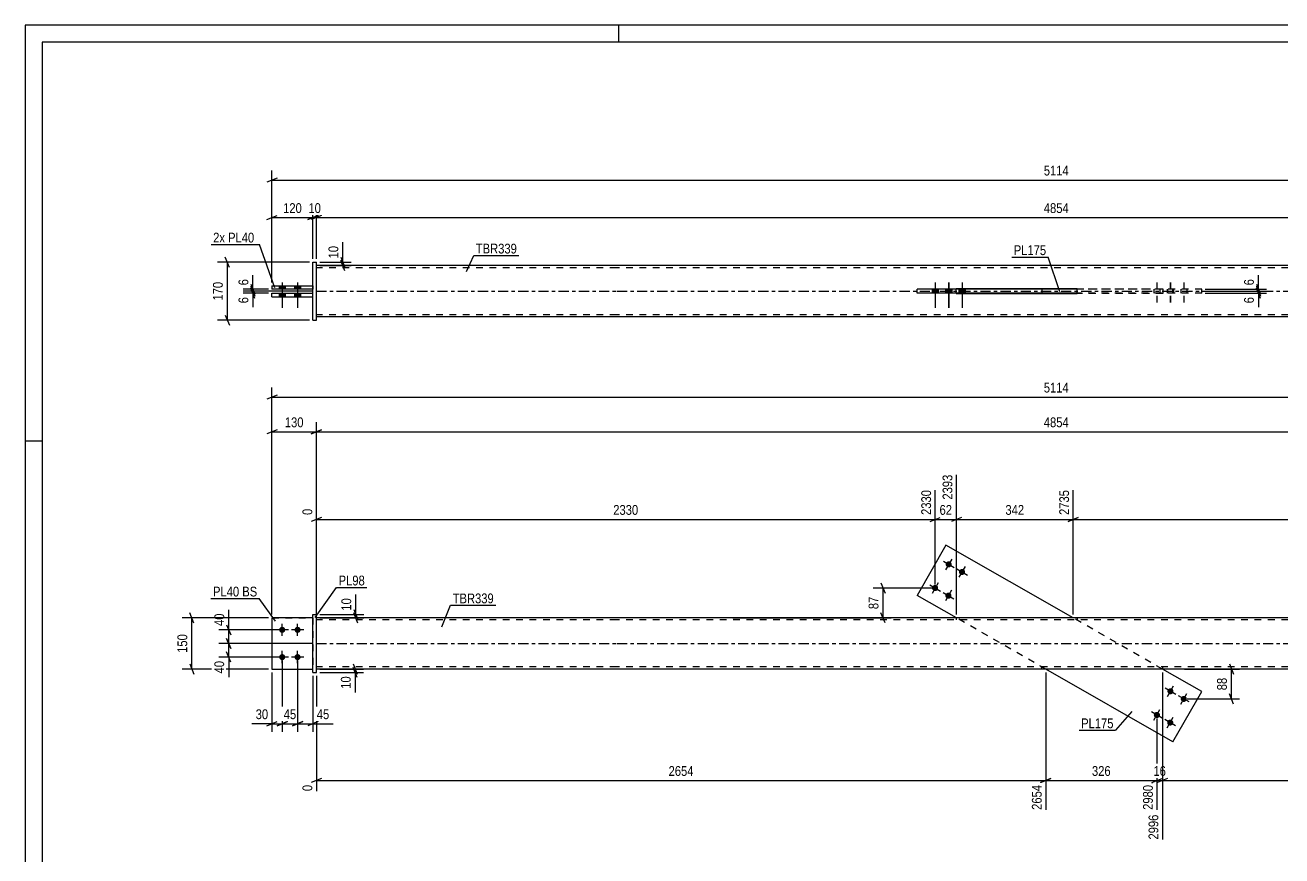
# Model space of a CAD drawing. Header units: millimetres. Extents: x 0 to 594, y 0 to 420.
# Drawn here: x 0 to 368.4, y 176.4 to 420 of the extents above; entities that cross this region are included whole.
import ezdxf

# ---------------------------------------------------------------- set-up
doc = ezdxf.new("R2010")
doc.units = ezdxf.units.MM
doc.linetypes.add('DXK_LINE_DOT2', pattern=[3.9198, 1.9599, -1.9599])
doc.linetypes.add('DXK_LINE_DOT3', pattern=[5.9187, 2.979, -0.9799, 0.9799, -0.9799])
doc.styles.add('Arial Narrow', font='ARIALN.TTF', dxfattribs={"height": 0.2})

# ---------------------------------------------------------------- blocks, each defined once
blk = doc.blocks.new('Unknown-580874158-1129')
at = {"color": 5, "linetype": 'Continuous'}
for p, q in [((594, 420), (0, 420)), ((0, 420), (0, 0)), ((174, 415), (174, 420)), ((589, 415), (5, 415)), ((5, 415), (5, 5)), ((5, 298), (0, 298))]:
    blk.add_line(p, q, dxfattribs=at)
blk = doc.blocks.new('Part-580874158-1928 - 1901')
at = {"color": 2, "linetype": 'Continuous'}
for p, q in [((72.36, 246.15), (72.36, 231.15)), ((84.36, 246.15), (72.36, 246.15)), ((72.36, 231.15), (84.36, 231.15))]:
    blk.add_line(p, q, dxfattribs=at)
at = {"color": 7, "linetype": 'DXK_LINE_DOT2'}
blk.add_line((84.36, 231.15), (84.36, 246.15), dxfattribs=at)
blk = doc.blocks.new('Part-580874158-1912 - 1901')
at = {"color": 2, "linetype": 'Continuous'}
for p, q in [((173.36, 246.15), (85.36, 246.15)), ((519.14, 246.15), (173.46, 246.15)), ((173.36, 231.15), (85.36, 231.15)), ((519.14, 231.15), (173.46, 231.15))]:
    blk.add_line(p, q, dxfattribs=at)
at = {"color": 7, "linetype": 'DXK_LINE_DOT2'}
for p, q in [((85.36, 231.15), (85.36, 246.15)), ((173.36, 245.55), (85.36, 245.55)), ((519.14, 245.55), (173.46, 245.55)), ((272.89, 246.15), (272.89, 245.55)), ((308.33, 246.15), (308.33, 245.55)), ((173.36, 231.75), (85.36, 231.75)), ((519.14, 231.75), (173.46, 231.75)), ((298.02, 231.15), (298.02, 231.75)), ((333.47, 231.15), (333.47, 231.75))]:
    blk.add_line(p, q, dxfattribs=at)
at = {"color": 7, "linetype": 'DXK_LINE_DOT3'}
for p, q in [((85.36, 238.65), (173.36, 238.65)), ((173.46, 238.65), (519.14, 238.65))]:
    blk.add_line(p, q, dxfattribs=at)
blk = doc.blocks.new('Part-580874158-1933 - 1901')
at = {"color": 7, "linetype": 'DXK_LINE_DOT2'}
for p, q in [((72.36, 246.15), (72.36, 231.15)), ((72.36, 246.15), (84.36, 246.15)), ((84.36, 246.15), (84.36, 231.15)), ((72.36, 231.15), (84.36, 231.15))]:
    blk.add_line(p, q, dxfattribs=at)
blk = doc.blocks.new('Part-580874158-1938 - 1901')
at = {"color": 2, "linetype": 'Continuous'}
for p, q in [((84.36, 230.15), (84.36, 247.15)), ((84.36, 247.15), (85.36, 247.15)), ((85.36, 230.15), (85.36, 247.15)), ((84.36, 230.15), (85.36, 230.15))]:
    blk.add_line(p, q, dxfattribs=at)
blk = doc.blocks.new('Part-580874158-1943 - 1901')
at = {"color": 2, "linetype": 'Continuous'}
for p, q in [((269.91, 267.5), (261.46, 252.75)), ((307.19, 246.15), (269.91, 267.5)), ((272.99, 246.15), (261.46, 252.75)), ((336.44, 209.79), (299.17, 231.15)), ((344.89, 224.55), (333.37, 231.15)), ((336.44, 209.79), (344.89, 224.55))]:
    blk.add_line(p, q, dxfattribs=at)
at = {"color": 7, "linetype": 'DXK_LINE_DOT2'}
for p, q in [((299.17, 231.15), (272.99, 246.15)), ((333.37, 231.15), (307.19, 246.15))]:
    blk.add_line(p, q, dxfattribs=at)
blk = doc.blocks.new('Bolt-580874158-1945 - 1901')
at = {"linetype": 'Continuous'}
for points in [[(75.36, 241.75, -1), (75.36, 243.55, -1)], [(79.86, 241.75, -1), (79.86, 243.55, -1)], [(75.36, 233.75, -1), (75.36, 235.55, -1)], [(79.86, 233.75, -1), (79.86, 235.55, -1)]]:
    blk.add_hatch(color=1, dxfattribs=at).paths.add_polyline_path(points)
at = {"color": 1, "linetype": 'Continuous'}
for p, q in [((75.36, 240.85), (75.36, 244.45)), ((79.86, 240.85), (79.86, 244.45)), ((77.16, 242.65), (73.56, 242.65)), ((81.66, 242.65), (78.06, 242.65)), ((75.36, 232.85), (75.36, 236.45)), ((79.86, 232.85), (79.86, 236.45)), ((77.16, 234.65), (73.56, 234.65)), ((81.66, 234.65), (78.06, 234.65))]:
    blk.add_line(p, q, dxfattribs=at)
blk = doc.blocks.new('Bolt-580874158-1946 - 1901')
at = {"linetype": 'Continuous'}
for points in [[(271.16, 262.63, -1), (270.27, 261.07, -1)], [(275.07, 260.4, -1), (274.17, 258.83, -1)], [(267.18, 255.69, -1), (266.29, 254.13, -1)], [(271.09, 253.45, -1), (270.19, 251.89, -1)]]:
    blk.add_hatch(color=1, dxfattribs=at).paths.add_polyline_path(points)
at = {"color": 1, "linetype": 'Continuous'}
for p, q in [((269.15, 262.75), (272.28, 260.96)), ((271.61, 263.41), (269.82, 260.29)), ((273.06, 260.51), (276.18, 258.72)), ((275.51, 261.18), (273.72, 258.05)), ((265.18, 255.8), (268.3, 254.02)), ((267.63, 256.47), (265.84, 253.35)), ((271.54, 254.24), (269.75, 251.11)), ((269.08, 253.57), (272.2, 251.78))]:
    blk.add_line(p, q, dxfattribs=at)
blk = doc.blocks.new('Bolt-580874158-1947 - 1901')
at = {"linetype": 'Continuous'}
for points in [[(335.27, 223.84, -1), (336.16, 225.4, -1)], [(339.17, 221.6, -1), (340.07, 223.16, -1)], [(331.29, 216.89, -1), (332.19, 218.46, -1)], [(335.2, 214.66, -1), (336.09, 216.22, -1)]]:
    blk.add_hatch(color=1, dxfattribs=at).paths.add_polyline_path(points)
at = {"color": 1, "linetype": 'Continuous'}
for p, q in [((337.28, 223.72), (334.15, 225.51)), ((334.82, 223.06), (336.61, 226.18)), ((341.18, 221.49), (338.06, 223.27)), ((338.73, 220.82), (340.52, 223.94)), ((333.3, 216.78), (330.18, 218.57)), ((330.84, 216.11), (332.63, 219.24)), ((337.21, 214.54), (334.08, 216.33)), ((334.75, 213.88), (336.54, 217))]:
    blk.add_line(p, q, dxfattribs=at)
blk = doc.blocks.new('Part-580874158-2347 - 2328')
at = {"color": 2, "linetype": 'Continuous'}
for p, q in [((72.36, 340.36), (72.36, 341.36)), ((72.36, 341.36), (84.36, 341.36)), ((72.36, 340.36), (84.36, 340.36))]:
    blk.add_line(p, q, dxfattribs=at)
at = {"color": 7, "linetype": 'DXK_LINE_DOT2'}
blk.add_line((84.36, 340.36), (84.36, 341.36), dxfattribs=at)
blk = doc.blocks.new('Bolt-580874158-2331 - 2328')
at = {"linetype": 'Continuous'}
for points in [[(74.46, 342.56), (76.26, 342.56), (76.26, 343.56), (74.46, 343.56)], [(74.46, 342.56), (76.26, 342.56), (76.26, 343.56), (74.46, 343.56)], [(78.96, 342.56), (80.76, 342.56), (80.76, 343.56), (78.96, 343.56)], [(78.96, 342.56), (80.76, 342.56), (80.76, 343.56), (78.96, 343.56)], [(74.46, 340.36), (76.26, 340.36), (76.26, 341.36), (74.46, 341.36)], [(74.46, 340.36), (76.26, 340.36), (76.26, 341.36), (74.46, 341.36)], [(78.96, 340.36), (80.76, 340.36), (80.76, 341.36), (78.96, 341.36)], [(78.96, 340.36), (80.76, 340.36), (80.76, 341.36), (78.96, 341.36)]]:
    blk.add_hatch(color=1, dxfattribs=at).paths.add_polyline_path(points)
at = {"color": 1, "linetype": 'Continuous'}
for p, q in [((74.46, 343.56), (74.46, 342.56)), ((74.46, 343.56), (74.46, 342.56)), ((75.36, 344.56), (75.36, 337.06)), ((75.36, 344.56), (75.36, 337.06)), ((76.26, 343.56), (76.26, 342.56)), ((76.26, 343.56), (76.26, 342.56)), ((78.96, 343.56), (78.96, 342.56)), ((78.96, 343.56), (78.96, 342.56)), ((79.86, 344.56), (79.86, 337.06)), ((79.86, 344.56), (79.86, 337.06)), ((80.76, 343.56), (80.76, 342.56)), ((80.76, 343.56), (80.76, 342.56)), ((74.46, 341.36), (74.46, 340.36)), ((74.46, 341.36), (74.46, 340.36)), ((76.26, 341.36), (76.26, 340.36)), ((76.26, 341.36), (76.26, 340.36)), ((78.96, 341.36), (78.96, 340.36)), ((78.96, 341.36), (78.96, 340.36)), ((80.76, 341.36), (80.76, 340.36)), ((80.76, 341.36), (80.76, 340.36))]:
    blk.add_line(p, q, dxfattribs=at)
blk = doc.blocks.new('Part-580874158-2336 - 2328')
at = {"color": 2, "linetype": 'Continuous'}
for p, q in [((261.46, 341.36), (261.46, 342.56)), ((308.33, 342.56), (261.46, 342.56)), ((308.33, 341.36), (261.46, 341.36)), ((269.91, 341.36), (269.91, 342.56))]:
    blk.add_line(p, q, dxfattribs=at)
at = {"color": 7, "linetype": 'DXK_LINE_DOT2'}
for p, q in [((344.89, 342.56), (308.33, 342.56)), ((344.89, 341.36), (308.33, 341.36)), ((336.44, 341.36), (336.44, 342.56)), ((344.89, 341.36), (344.89, 342.56))]:
    blk.add_line(p, q, dxfattribs=at)
blk = doc.blocks.new('Part-580874158-2337 - 2328')
at = {"color": 2, "linetype": 'Continuous'}
for p, q in [((84.36, 333.46), (84.36, 350.46)), ((84.36, 350.46), (85.36, 350.46)), ((85.36, 333.46), (85.36, 350.46)), ((84.36, 333.46), (85.36, 333.46))]:
    blk.add_line(p, q, dxfattribs=at)
blk = doc.blocks.new('Part-580874158-2342 - 2328')
at = {"color": 2, "linetype": 'Continuous'}
for p, q in [((72.36, 343.56), (72.36, 342.56)), ((72.36, 343.56), (84.36, 343.56)), ((84.36, 342.56), (72.36, 342.56))]:
    blk.add_line(p, q, dxfattribs=at)
at = {"color": 7, "linetype": 'DXK_LINE_DOT2'}
blk.add_line((84.36, 343.56), (84.36, 342.56), dxfattribs=at)
blk = doc.blocks.new('Part-580874158-2367 - 2328')
at = {"color": 2, "linetype": 'Continuous'}
for p, q in [((173.36, 349.46), (85.36, 349.46)), ((519.14, 349.46), (173.46, 349.46)), ((272.89, 342.66), (272.89, 342.56)), ((308.33, 342.66), (272.89, 342.66)), ((298.02, 342.56), (298.02, 342.66)), ((308.33, 341.26), (308.33, 342.66)), ((272.89, 341.26), (272.89, 341.36)), ((272.89, 341.26), (308.33, 341.26)), ((298.02, 341.26), (298.02, 341.36)), ((173.36, 334.46), (85.36, 334.46)), ((519.14, 334.46), (173.46, 334.46))]:
    blk.add_line(p, q, dxfattribs=at)
at = {"color": 7, "linetype": 'DXK_LINE_DOT2'}
for p, q in [((85.36, 334.46), (85.36, 349.46)), ((173.36, 348.86), (85.36, 348.86)), ((519.14, 348.86), (173.46, 348.86)), ((272.89, 341.36), (272.89, 342.66)), ((298.02, 342.66), (298.02, 341.36)), ((308.33, 342.66), (333.47, 342.66)), ((333.47, 342.66), (333.47, 341.26)), ((333.47, 341.26), (308.33, 341.26)), ((173.36, 335.06), (85.36, 335.06)), ((519.14, 335.06), (173.46, 335.06))]:
    blk.add_line(p, q, dxfattribs=at)
at = {"color": 7, "linetype": 'DXK_LINE_DOT3'}
for p, q in [((85.36, 341.96), (173.36, 341.96)), ((173.46, 341.96), (519.14, 341.96))]:
    blk.add_line(p, q, dxfattribs=at)
blk = doc.blocks.new('Bolt-580874158-2373 - 2328')
at = {"linetype": 'Continuous'}
for points in [[(267.64, 342.56), (265.84, 342.56), (265.84, 341.36), (267.64, 341.36)], [(271.54, 342.56), (269.74, 342.56), (269.74, 341.36), (271.54, 341.36)], [(271.61, 342.56), (269.81, 342.56), (269.81, 341.36), (271.61, 341.36)], [(275.52, 342.56), (273.72, 342.56), (273.72, 341.36), (275.52, 341.36)]]:
    blk.add_hatch(color=1, dxfattribs=at).paths.add_polyline_path(points)
at = {"color": 1, "linetype": 'Continuous'}
for p, q in [((266.74, 344.56), (266.74, 337.06)), ((270.64, 344.56), (270.64, 337.06)), ((270.71, 344.56), (270.71, 337.06)), ((274.62, 344.56), (274.62, 337.06)), ((265.84, 342.56), (265.84, 341.36)), ((267.64, 342.56), (267.64, 341.36)), ((269.74, 342.56), (269.74, 341.36)), ((269.81, 342.56), (269.81, 341.36)), ((271.54, 342.56), (271.54, 341.36)), ((271.61, 342.56), (271.61, 341.36)), ((273.72, 342.56), (273.72, 341.36)), ((275.52, 342.56), (275.52, 341.36))]:
    blk.add_line(p, q, dxfattribs=at)
blk = doc.blocks.new('Bolt-580874158-2374 - 2328')
at = {"color": 1, "linetype": 'DXK_LINE_DOT2'}
for p, q in [((331.74, 344.56), (331.74, 337.06)), ((335.64, 344.56), (335.64, 337.06)), ((335.72, 344.56), (335.72, 337.06)), ((339.62, 344.56), (339.62, 337.06)), ((330.84, 342.56), (330.84, 341.36)), ((332.64, 342.56), (332.64, 341.36)), ((334.74, 342.56), (334.74, 341.36)), ((334.82, 342.56), (334.82, 341.36)), ((336.54, 342.56), (336.54, 341.36)), ((336.62, 342.56), (336.62, 341.36)), ((338.72, 342.56), (338.72, 341.36)), ((340.52, 342.56), (340.52, 341.36))]:
    blk.add_line(p, q, dxfattribs=at)
blk = doc.blocks.new('StraightDimension-580874158-2155 - 1901')
at = {"color": 7, "linetype": 'Continuous'}
for p, q in [((299.17, 230.15), (299.17, 189.85)), ((331.74, 216.68), (331.74, 189.85)), ((300.67, 199.07), (297.67, 197.87)), ((330.24, 197.87), (333.24, 199.07)), ((299.17, 198.47), (331.74, 198.47))]:
    blk.add_line(p, q, dxfattribs=at)
at = {"color": 0}
blk.add_wipeout([(318.8, 199.22), (318.8, 203.42), (312.11, 203.42), (312.11, 199.22)], dxfattribs=at)
at = {"color": 0, "linetype": 'Continuous'}
blk.add_wipeout([(331.14, 197.77), (326.94, 197.77), (326.94, 189.25), (331.14, 189.25)], dxfattribs=at)
at = {"color": 3, "style": 'Arial Narrow'}
blk.add_text('326', height=2.863, dxfattribs=at).set_placement((312.71, 199.82))
at = {"color": 3, "linetype": 'Continuous', "style": 'Arial Narrow'}
blk.add_text('2980', height=2.863, rotation=90.0002, dxfattribs=at).set_placement((330.54, 189.85))
blk = doc.blocks.new('StraightDimension-580874158-2125 - 1901')
at = {"color": 7, "linetype": 'Continuous'}
for p, q in [((86.36, 247.15), (99.32, 247.15)), ((96.32, 248.65), (97.52, 245.65)), ((97.52, 244.65), (96.32, 247.65)), ((96.92, 246.15), (96.92, 247.15)), ((86.36, 246.15), (99.32, 246.15))]:
    blk.add_line(p, q, dxfattribs=at)
at = {"color": 0}
blk.add_wipeout([(96.17, 252.53), (91.97, 252.53), (91.97, 247.67), (96.17, 247.67)], dxfattribs=at)
at = {"color": 7, "linetype": 'Continuous'}
blk.add_line((96.92, 247.15), (96.92, 253.05), dxfattribs=at)
blk.add_line((96.92, 247.15), (96.92, 253.05), dxfattribs=at)
at = {"color": 3, "style": 'Arial Narrow'}
blk.add_text('10', height=2.863, rotation=90.0002, dxfattribs=at).set_placement((95.57, 248.27))
blk = doc.blocks.new('StraightDimension-580874158-2235 - 1901')
at = {"color": 7, "linetype": 'Continuous'}
for p, q in [((272.99, 247.15), (272.99, 288.15)), ((307.19, 247.15), (307.19, 283.65)), ((274.49, 275.64), (271.49, 274.44)), ((272.99, 275.04), (307.19, 275.04)), ((305.69, 274.44), (308.69, 275.64))]:
    blk.add_line(p, q, dxfattribs=at)
at = {"color": 0, "linetype": 'Continuous'}
blk.add_wipeout([(306.59, 284.25), (302.39, 284.25), (302.39, 275.74), (306.59, 275.74)], dxfattribs=at)
at = {"color": 0}
blk.add_wipeout([(293.43, 275.79), (293.43, 279.99), (286.74, 279.99), (286.74, 275.79)], dxfattribs=at)
at = {"color": 3, "linetype": 'Continuous', "style": 'Arial Narrow'}
blk.add_text('2735', height=2.863, rotation=90.0002, dxfattribs=at).set_placement((305.99, 276.34))
at = {"color": 3, "style": 'Arial Narrow'}
blk.add_text('342', height=2.863, dxfattribs=at).set_placement((287.34, 276.39))
blk = doc.blocks.new('StraightDimension-580874158-2098 - 1901')
at = {"color": 7, "linetype": 'Continuous'}
for p, q in [((59.07, 244.15), (60.27, 241.15)), ((74.36, 242.65), (56.82, 242.65)), ((60.27, 237.15), (59.07, 240.15)), ((59.67, 238.65), (59.67, 242.65)), ((84.36, 238.65), (56.82, 238.65))]:
    blk.add_line(p, q, dxfattribs=at)
at = {"color": 0}
blk.add_wipeout([(58.92, 248.03), (54.72, 248.03), (54.72, 243.17), (58.92, 243.17)], dxfattribs=at)
at = {"color": 7, "linetype": 'Continuous'}
blk.add_line((59.67, 242.65), (59.67, 248.55), dxfattribs=at)
blk.add_line((59.67, 242.65), (59.67, 248.55), dxfattribs=at)
at = {"color": 3, "style": 'Arial Narrow'}
blk.add_text('40', height=2.863, rotation=90.0002, dxfattribs=at).set_placement((58.32, 243.77))
blk = doc.blocks.new('StraightDimension-580874158-2169 - 1901')
at = {"color": 7, "linetype": 'Continuous'}
for p, q in [((333.37, 230.15), (333.37, 181.15)), ((331.74, 216.68), (331.74, 189.85)), ((330.24, 197.87), (333.24, 199.07)), ((334.87, 199.07), (331.87, 197.87)), ((331.74, 198.47), (333.37, 198.47))]:
    blk.add_line(p, q, dxfattribs=at)
at = {"color": 0}
blk.add_wipeout([(334.98, 199.22), (334.98, 203.42), (330.13, 203.42), (330.13, 199.22)], dxfattribs=at)
at = {"color": 0, "linetype": 'Continuous'}
blk.add_wipeout([(332.77, 189.07), (328.57, 189.07), (328.57, 180.55), (332.77, 180.55)], dxfattribs=at)
at = {"color": 3, "style": 'Arial Narrow'}
blk.add_text('16', height=2.863, dxfattribs=at).set_placement((330.73, 199.82))
at = {"color": 3, "linetype": 'Continuous', "style": 'Arial Narrow'}
blk.add_text('2996', height=2.863, rotation=90.0002, dxfattribs=at).set_placement((332.17, 181.15))
blk = doc.blocks.new('StraightDimension-580874158-2257 - 1901')
at = {"color": 7, "linetype": 'Continuous'}
for p, q in [((272.99, 247.15), (272.99, 288.15)), ((266.74, 255.91), (266.74, 283.65)), ((265.24, 274.44), (268.24, 275.64)), ((266.74, 275.04), (272.99, 275.04)), ((274.49, 275.64), (271.49, 274.44))]:
    blk.add_line(p, q, dxfattribs=at)
at = {"color": 0}
blk.add_wipeout([(272.29, 275.79), (272.29, 279.99), (267.43, 279.99), (267.43, 275.79)], dxfattribs=at)
at = {"color": 0, "linetype": 'Continuous'}
blk.add_wipeout([(272.39, 288.75), (268.19, 288.75), (268.19, 280.24), (272.39, 280.24)], dxfattribs=at)
at = {"color": 3, "linetype": 'Continuous', "style": 'Arial Narrow'}
blk.add_text('2393', height=2.863, rotation=90.0002, dxfattribs=at).set_placement((271.79, 280.84))
at = {"color": 3, "style": 'Arial Narrow'}
blk.add_text('62', height=2.863, dxfattribs=at).set_placement((268.03, 276.39))
blk = doc.blocks.new('StraightDimension-580874158-2284 - 1901')
at = {"color": 7, "linetype": 'Continuous'}
for p, q in [((72.36, 247.15), (72.36, 313.75)), ((73.86, 311.5), (70.86, 310.3)), ((72.36, 310.9), (532.14, 310.9))]:
    blk.add_line(p, q, dxfattribs=at)
at = {"color": 0}
blk.add_wipeout([(306.51, 311.65), (306.51, 315.85), (297.99, 315.85), (297.99, 311.65)], dxfattribs=at)
at = {"color": 3, "style": 'Arial Narrow'}
blk.add_text('5114', height=2.863, dxfattribs=at).set_placement((298.59, 312.25))
blk = doc.blocks.new('StraightDimension-580874158-1996 - 1901')
at = {"color": 7, "linetype": 'Continuous'}
for p, q in [((265.74, 254.91), (248.61, 254.91)), ((250.86, 256.41), (252.06, 253.41)), ((251.46, 246.16), (251.46, 254.91)), ((252.06, 244.66), (250.86, 247.66)), ((207.43, 246.16), (253.86, 246.16))]:
    blk.add_line(p, q, dxfattribs=at)
at = {"color": 0}
blk.add_wipeout([(250.71, 252.97), (246.51, 252.97), (246.51, 248.11), (250.71, 248.11)], dxfattribs=at)
at = {"color": 3, "style": 'Arial Narrow'}
blk.add_text('87', height=2.863, rotation=90.0002, dxfattribs=at).set_placement((250.11, 248.71))
blk = doc.blocks.new('StraightDimension-580874158-4332 - 1901')
at = {"color": 7, "linetype": 'Continuous'}
for p, q in [((85.36, 248.15), (85.36, 303.58)), ((86.86, 301.33), (83.86, 300.13)), ((85.36, 300.73), (519.14, 300.73))]:
    blk.add_line(p, q, dxfattribs=at)
at = {"color": 0}
blk.add_wipeout([(306.51, 301.48), (306.51, 305.68), (297.99, 305.68), (297.99, 301.48)], dxfattribs=at)
at = {"color": 3, "style": 'Arial Narrow'}
blk.add_text('4854', height=2.863, dxfattribs=at).set_placement((298.59, 302.08))
blk = doc.blocks.new('StraightDimension-580874158-2030 - 1901')
at = {"color": 7, "linetype": 'Continuous'}
for p, q in [((352.99, 232.65), (354.19, 229.65)), ((339.8, 231.15), (355.99, 231.15)), ((353.59, 222.38), (353.59, 231.15)), ((340.62, 222.38), (355.99, 222.38)), ((354.19, 220.88), (352.99, 223.88))]:
    blk.add_line(p, q, dxfattribs=at)
at = {"color": 0}
blk.add_wipeout([(352.84, 229.19), (348.64, 229.19), (348.64, 224.33), (352.84, 224.33)], dxfattribs=at)
at = {"color": 3, "style": 'Arial Narrow'}
blk.add_text('88', height=2.863, rotation=90.0002, dxfattribs=at).set_placement((352.24, 224.93))
blk = doc.blocks.new('StraightDimension-580874158-2041 - 1901')
at = {"color": 7, "linetype": 'Continuous'}
for p, q in [((49.46, 244.65), (48.26, 247.65)), ((71.36, 246.15), (46.01, 246.15)), ((48.86, 231.15), (48.86, 246.15)), ((48.26, 232.65), (49.46, 229.65)), ((71.36, 231.15), (46.01, 231.15))]:
    blk.add_line(p, q, dxfattribs=at)
at = {"color": 0}
blk.add_wipeout([(48.11, 241.99), (43.91, 241.99), (43.91, 235.3), (48.11, 235.3)], dxfattribs=at)
at = {"color": 3, "style": 'Arial Narrow'}
blk.add_text('150', height=2.863, rotation=90.0002, dxfattribs=at).set_placement((47.51, 235.9))
blk = doc.blocks.new('StraightDimension-580874158-2183 - 1901')
at = {"color": 7, "linetype": 'Continuous'}
for p, q in [((333.37, 230.15), (333.37, 181.15)), ((519.14, 229.15), (519.14, 189.85)), ((334.87, 199.07), (331.87, 197.87)), ((517.64, 197.87), (520.64, 199.07)), ((333.37, 198.47), (519.14, 198.47))]:
    blk.add_line(p, q, dxfattribs=at)
at = {"color": 0}
blk.add_wipeout([(430.51, 199.22), (430.51, 203.42), (422, 203.42), (422, 199.22)], dxfattribs=at)
at = {"color": 0, "linetype": 'Continuous'}
blk.add_wipeout([(518.54, 197.77), (514.34, 197.77), (514.34, 189.25), (518.54, 189.25)], dxfattribs=at)
at = {"color": 3, "style": 'Arial Narrow'}
blk.add_text('1858', height=2.863, dxfattribs=at).set_placement((422.6, 199.82))
at = {"color": 3, "linetype": 'Continuous', "style": 'Arial Narrow'}
blk.add_text('4854', height=2.863, rotation=90.0002, dxfattribs=at).set_placement((517.94, 189.85))
blk = doc.blocks.new('StraightDimension-580874158-2111 - 1901')
at = {"color": 7, "linetype": 'Continuous'}
for p, q in [((59.07, 240.15), (60.27, 237.15)), ((84.36, 238.65), (56.82, 238.65)), ((60.27, 233.15), (59.07, 236.15)), ((59.67, 234.65), (59.67, 238.65)), ((74.36, 234.65), (56.82, 234.65))]:
    blk.add_line(p, q, dxfattribs=at)
at = {"color": 0}
blk.add_wipeout([(58.92, 234.12), (54.72, 234.12), (54.72, 229.26), (58.92, 229.26)], dxfattribs=at)
at = {"color": 7, "linetype": 'Continuous'}
blk.add_line((59.67, 234.65), (59.67, 228.74), dxfattribs=at)
blk.add_line((59.67, 234.65), (59.67, 228.74), dxfattribs=at)
at = {"color": 3, "style": 'Arial Narrow'}
blk.add_text('40', height=2.863, rotation=90.0002, dxfattribs=at).set_placement((58.32, 229.86))
blk = doc.blocks.new('StraightDimension-580874158-2134 - 1901')
at = {"color": 7, "linetype": 'Continuous'}
for p, q in [((96.17, 232.65), (97.37, 229.65)), ((86.36, 231.15), (99.17, 231.15)), ((86.36, 230.15), (99.17, 230.15)), ((97.37, 228.65), (96.17, 231.65)), ((96.77, 230.15), (96.77, 231.15))]:
    blk.add_line(p, q, dxfattribs=at)
at = {"color": 0}
blk.add_wipeout([(96.02, 229.62), (91.82, 229.62), (91.82, 224.76), (96.02, 224.76)], dxfattribs=at)
at = {"color": 7, "linetype": 'Continuous'}
blk.add_line((96.77, 230.15), (96.77, 224.24), dxfattribs=at)
blk.add_line((96.77, 230.15), (96.77, 224.24), dxfattribs=at)
at = {"color": 3, "style": 'Arial Narrow'}
blk.add_text('10', height=2.863, rotation=90.0002, dxfattribs=at).set_placement((95.42, 225.36))
blk = doc.blocks.new('StraightDimension-580874158-2143 - 1901')
at = {"color": 7, "linetype": 'Continuous'}
for p, q in [((85.36, 229.15), (85.36, 195.34)), ((299.17, 230.15), (299.17, 189.85)), ((86.86, 199.07), (83.86, 197.87)), ((297.67, 197.87), (300.67, 199.07)), ((85.36, 198.47), (299.17, 198.47))]:
    blk.add_line(p, q, dxfattribs=at)
at = {"color": 0}
blk.add_wipeout([(196.52, 199.22), (196.52, 203.42), (188.01, 203.42), (188.01, 199.22)], dxfattribs=at)
at = {"color": 0, "linetype": 'Continuous'}
for points in [[(84.76, 197.77), (80.56, 197.77), (80.56, 194.74), (84.76, 194.74)], [(298.57, 197.77), (294.37, 197.77), (294.37, 189.25), (298.57, 189.25)]]:
    blk.add_wipeout(points, dxfattribs=at)
at = {"color": 3, "style": 'Arial Narrow'}
blk.add_text('2654', height=2.863, dxfattribs=at).set_placement((188.61, 199.82))
at = {"color": 3, "linetype": 'Continuous', "style": 'Arial Narrow'}
for s, height, p in [('0', 2.86, (84.16, 195.34)), ('2654', 2.863, (297.97, 189.85))]:
    blk.add_text(s, height=height, rotation=90.0002, dxfattribs=at).set_placement(p)
blk = doc.blocks.new('StraightDimension-580874158-2196 - 1901')
at = {"color": 7, "linetype": 'Continuous'}
for p, q in [((75.36, 233.65), (75.36, 212.72)), ((72.36, 230.15), (72.36, 212.72)), ((70.86, 214.52), (73.86, 215.72)), ((72.36, 215.12), (75.36, 215.12)), ((76.86, 215.72), (73.86, 214.52))]:
    blk.add_line(p, q, dxfattribs=at)
at = {"color": 0}
blk.add_wipeout([(71.84, 215.87), (71.84, 220.07), (66.98, 220.07), (66.98, 215.87)], dxfattribs=at)
at = {"color": 7, "linetype": 'Continuous'}
blk.add_line((72.36, 215.12), (66.46, 215.12), dxfattribs=at)
blk.add_line((72.36, 215.12), (66.46, 215.12), dxfattribs=at)
at = {"color": 3, "style": 'Arial Narrow'}
blk.add_text('30', height=2.863, dxfattribs=at).set_placement((67.58, 216.47))
blk = doc.blocks.new('StraightDimension-580874158-2206 - 1901')
at = {"color": 7, "linetype": 'Continuous'}
for p, q in [((75.36, 233.65), (75.36, 212.72)), ((79.86, 233.65), (79.86, 212.72)), ((73.86, 214.52), (76.86, 215.72)), ((75.36, 215.12), (79.86, 215.12)), ((81.36, 215.72), (78.36, 214.52))]:
    blk.add_line(p, q, dxfattribs=at)
at = {"color": 0}
blk.add_wipeout([(80.04, 215.87), (80.04, 220.07), (75.19, 220.07), (75.19, 215.87)], dxfattribs=at)
at = {"color": 3, "style": 'Arial Narrow'}
blk.add_text('45', height=2.863, dxfattribs=at).set_placement((75.79, 216.47))
blk = doc.blocks.new('StraightDimension-580874158-4333 - 1901')
at = {"color": 7, "linetype": 'Continuous'}
for p, q in [((72.36, 247.15), (72.36, 303.58)), ((85.36, 248.15), (85.36, 303.58)), ((73.86, 301.33), (70.86, 300.13)), ((72.36, 300.73), (85.36, 300.73)), ((83.86, 300.13), (86.86, 301.33))]:
    blk.add_line(p, q, dxfattribs=at)
at = {"color": 0}
blk.add_wipeout([(82.21, 301.48), (82.21, 305.68), (75.52, 305.68), (75.52, 301.48)], dxfattribs=at)
at = {"color": 3, "style": 'Arial Narrow'}
blk.add_text('130', height=2.863, dxfattribs=at).set_placement((76.12, 302.08))
blk = doc.blocks.new('StraightDimension-580874158-2213 - 1901')
at = {"color": 7, "linetype": 'Continuous'}
for p, q in [((79.86, 233.65), (79.86, 212.72)), ((84.36, 229.15), (84.36, 212.72)), ((78.36, 214.52), (81.36, 215.72)), ((79.86, 215.12), (84.36, 215.12)), ((85.86, 215.72), (82.86, 214.52))]:
    blk.add_line(p, q, dxfattribs=at)
at = {"color": 0}
blk.add_wipeout([(89.74, 215.87), (89.74, 220.07), (84.89, 220.07), (84.89, 215.87)], dxfattribs=at)
at = {"color": 7, "linetype": 'Continuous'}
blk.add_line((84.36, 215.12), (90.27, 215.12), dxfattribs=at)
blk.add_line((84.36, 215.12), (90.27, 215.12), dxfattribs=at)
at = {"color": 3, "style": 'Arial Narrow'}
blk.add_text('45', height=2.863, dxfattribs=at).set_placement((85.49, 216.47))
blk = doc.blocks.new('StraightDimension-580874158-2221 - 1901')
at = {"color": 7, "linetype": 'Continuous'}
for p, q in [((307.19, 247.15), (307.19, 283.65)), ((519.14, 248.15), (519.14, 283.65)), ((308.69, 275.64), (305.69, 274.44)), ((307.19, 275.04), (519.14, 275.04)), ((517.64, 274.44), (520.64, 275.64))]:
    blk.add_line(p, q, dxfattribs=at)
at = {"color": 0, "linetype": 'Continuous'}
blk.add_wipeout([(518.54, 284.25), (514.34, 284.25), (514.34, 275.74), (518.54, 275.74)], dxfattribs=at)
at = {"color": 0}
blk.add_wipeout([(417.42, 275.79), (417.42, 279.99), (408.91, 279.99), (408.91, 275.79)], dxfattribs=at)
at = {"color": 3, "linetype": 'Continuous', "style": 'Arial Narrow'}
blk.add_text('4854', height=2.863, rotation=90.0002, dxfattribs=at).set_placement((517.94, 276.34))
at = {"color": 3, "style": 'Arial Narrow'}
blk.add_text('2120', height=2.863, dxfattribs=at).set_placement((409.51, 276.39))
blk = doc.blocks.new('StraightDimension-580874158-2273 - 1901')
at = {"color": 7, "linetype": 'Continuous'}
for p, q in [((266.74, 255.91), (266.74, 283.65)), ((85.36, 247.15), (85.36, 278.17)), ((86.86, 275.64), (83.86, 274.44)), ((85.36, 275.04), (266.74, 275.04)), ((265.24, 274.44), (268.24, 275.64))]:
    blk.add_line(p, q, dxfattribs=at)
at = {"color": 0, "linetype": 'Continuous'}
for points in [[(266.14, 284.25), (261.94, 284.25), (261.94, 275.74), (266.14, 275.74)], [(84.76, 278.77), (80.56, 278.77), (80.56, 275.74), (84.76, 275.74)]]:
    blk.add_wipeout(points, dxfattribs=at)
at = {"color": 0}
blk.add_wipeout([(180.31, 275.79), (180.31, 279.99), (171.79, 279.99), (171.79, 275.79)], dxfattribs=at)
at = {"color": 3, "linetype": 'Continuous', "style": 'Arial Narrow'}
for s, height, p in [('2330', 2.863, (265.54, 276.34)), ('0', 2.86, (84.16, 276.34))]:
    blk.add_text(s, height=height, rotation=90.0002, dxfattribs=at).set_placement(p)
at = {"color": 3, "style": 'Arial Narrow'}
blk.add_text('2330', height=2.863, dxfattribs=at).set_placement((172.39, 276.39))
blk = doc.blocks.new('StraightDimension-580874158-2483 - 2328')
at = {"color": 7, "linetype": 'Continuous'}
for p, q in [((72.36, 344.56), (72.36, 366.4)), ((84.36, 351.46), (84.36, 366.4)), ((70.86, 362.95), (73.86, 364.15)), ((72.36, 363.55), (84.36, 363.55)), ((85.86, 364.15), (82.86, 362.95))]:
    blk.add_line(p, q, dxfattribs=at)
at = {"color": 0}
blk.add_wipeout([(81.71, 364.3), (81.71, 368.5), (75.02, 368.5), (75.02, 364.3)], dxfattribs=at)
at = {"color": 3, "style": 'Arial Narrow'}
blk.add_text('120', height=2.863, dxfattribs=at).set_placement((75.62, 364.9))
blk = doc.blocks.new('StraightDimension-580874158-2524 - 2328')
at = {"color": 7, "linetype": 'Continuous'}
for p, q in [((83.36, 350.46), (56.42, 350.46)), ((59.87, 348.96), (58.67, 351.96)), ((59.27, 333.46), (59.27, 350.46)), ((83.36, 333.46), (56.42, 333.46)), ((58.67, 334.96), (59.87, 331.96))]:
    blk.add_line(p, q, dxfattribs=at)
at = {"color": 0}
blk.add_wipeout([(58.52, 345.3), (54.32, 345.3), (54.32, 338.62), (58.52, 338.62)], dxfattribs=at)
at = {"color": 3, "style": 'Arial Narrow'}
blk.add_text('170', height=2.863, rotation=90.0002, dxfattribs=at).set_placement((57.92, 339.22))
blk = doc.blocks.new('StraightDimension-580874158-2406 - 2328')
at = {"color": 7, "linetype": 'Continuous'}
for p, q in [((66.17, 343.46), (67.37, 340.46)), ((67.37, 339.86), (66.17, 342.86)), ((84.36, 341.96), (63.92, 341.96)), ((71.36, 341.36), (63.92, 341.36)), ((66.77, 341.36), (66.77, 341.96))]:
    blk.add_line(p, q, dxfattribs=at)
at = {"color": 0}
blk.add_wipeout([(66.02, 340.83), (61.82, 340.83), (61.82, 337.81), (66.02, 337.81)], dxfattribs=at)
at = {"color": 7, "linetype": 'Continuous'}
blk.add_line((66.77, 341.36), (66.77, 337.28), dxfattribs=at)
blk.add_line((66.77, 341.36), (66.77, 337.28), dxfattribs=at)
at = {"color": 3, "style": 'Arial Narrow'}
blk.add_text('6', height=2.86, rotation=90.0002, dxfattribs=at).set_placement((65.42, 338.41))
blk = doc.blocks.new('StraightDimension-580874158-2379 - 2328')
at = {"color": 7, "linetype": 'Continuous'}
for p, q in [((86.36, 350.46), (95.54, 350.46)), ((92.54, 351.96), (93.74, 348.96)), ((93.74, 347.96), (92.54, 350.96)), ((93.14, 349.46), (93.14, 350.46)), ((86.36, 349.46), (95.54, 349.46))]:
    blk.add_line(p, q, dxfattribs=at)
at = {"color": 0}
blk.add_wipeout([(92.39, 355.84), (88.19, 355.84), (88.19, 350.98), (92.39, 350.98)], dxfattribs=at)
at = {"color": 7, "linetype": 'Continuous'}
blk.add_line((93.14, 350.46), (93.14, 356.37), dxfattribs=at)
blk.add_line((93.14, 350.46), (93.14, 356.37), dxfattribs=at)
at = {"color": 3, "style": 'Arial Narrow'}
blk.add_text('10', height=2.863, rotation=90.0002, dxfattribs=at).set_placement((91.79, 351.58))
blk = doc.blocks.new('StraightDimension-580874158-2390 - 2328')
at = {"color": 7, "linetype": 'Continuous'}
for p, q in [((66.17, 344.06), (67.37, 341.06)), ((67.37, 340.46), (66.17, 343.46)), ((71.36, 342.56), (63.92, 342.56)), ((84.36, 341.96), (63.92, 341.96)), ((66.77, 341.96), (66.77, 342.56))]:
    blk.add_line(p, q, dxfattribs=at)
at = {"color": 0}
blk.add_wipeout([(66.02, 346.11), (61.82, 346.11), (61.82, 343.08), (66.02, 343.08)], dxfattribs=at)
at = {"color": 7, "linetype": 'Continuous'}
blk.add_line((66.77, 342.56), (66.77, 346.64), dxfattribs=at)
blk.add_line((66.77, 342.56), (66.77, 346.64), dxfattribs=at)
at = {"color": 3, "style": 'Arial Narrow'}
blk.add_text('6', height=2.86, rotation=90.0002, dxfattribs=at).set_placement((65.42, 343.68))
blk = doc.blocks.new('StraightDimension-580874158-2473 - 2328')
at = {"color": 7, "linetype": 'Continuous'}
for p, q in [((85.36, 351.46), (85.36, 366.4)), ((86.86, 364.15), (83.86, 362.95)), ((85.36, 363.55), (519.14, 363.55))]:
    blk.add_line(p, q, dxfattribs=at)
at = {"color": 0}
blk.add_wipeout([(306.51, 364.3), (306.51, 368.5), (297.99, 368.5), (297.99, 364.3)], dxfattribs=at)
at = {"color": 3, "style": 'Arial Narrow'}
blk.add_text('4854', height=2.863, dxfattribs=at).set_placement((298.59, 364.9))
blk = doc.blocks.new('StraightDimension-580874158-2493 - 2328')
at = {"color": 7, "linetype": 'Continuous'}
for p, q in [((84.36, 351.46), (84.36, 366.4)), ((85.36, 351.46), (85.36, 366.4)), ((82.86, 362.95), (85.86, 364.15)), ((86.86, 364.15), (83.86, 362.95)), ((84.36, 363.55), (85.36, 363.55))]:
    blk.add_line(p, q, dxfattribs=at)
at = {"color": 0}
blk.add_wipeout([(87.29, 364.3), (87.29, 368.5), (82.44, 368.5), (82.44, 364.3)], dxfattribs=at)
at = {"color": 3, "style": 'Arial Narrow'}
blk.add_text('10', height=2.863, dxfattribs=at).set_placement((83.04, 364.9))
blk = doc.blocks.new('StraightDimension-580874158-2504 - 2328')
at = {"color": 7, "linetype": 'Continuous'}
for p, q in [((72.36, 344.56), (72.36, 377.41)), ((73.86, 375.16), (70.86, 373.96)), ((72.36, 374.56), (532.14, 374.56))]:
    blk.add_line(p, q, dxfattribs=at)
at = {"color": 0}
blk.add_wipeout([(306.51, 375.31), (306.51, 379.51), (297.99, 379.51), (297.99, 375.31)], dxfattribs=at)
at = {"color": 3, "style": 'Arial Narrow'}
blk.add_text('5114', height=2.863, dxfattribs=at).set_placement((298.59, 375.91))
blk = doc.blocks.new('StraightDimension-580874158-2515 - 2328')
at = {"color": 7, "linetype": 'Continuous'}
for p, q in [((360.9, 343.46), (362.1, 340.46)), ((362.1, 339.86), (360.9, 342.86)), ((345.89, 341.96), (363.9, 341.96)), ((345.89, 341.36), (363.9, 341.36)), ((361.5, 341.36), (361.5, 341.96))]:
    blk.add_line(p, q, dxfattribs=at)
at = {"color": 0}
blk.add_wipeout([(360.75, 340.83), (356.55, 340.83), (356.55, 337.81), (360.75, 337.81)], dxfattribs=at)
at = {"color": 7, "linetype": 'Continuous'}
blk.add_line((361.5, 341.36), (361.5, 337.28), dxfattribs=at)
blk.add_line((361.5, 341.36), (361.5, 337.28), dxfattribs=at)
at = {"color": 3, "style": 'Arial Narrow'}
blk.add_text('6', height=2.86, rotation=90.0002, dxfattribs=at).set_placement((360.15, 338.41))
blk = doc.blocks.new('StraightDimension-580874158-2519 - 2328')
at = {"color": 7, "linetype": 'Continuous'}
for p, q in [((360.9, 344.06), (362.1, 341.06)), ((362.1, 340.46), (360.9, 343.46)), ((345.89, 342.56), (363.9, 342.56)), ((345.89, 341.96), (363.9, 341.96)), ((361.5, 341.96), (361.5, 342.56))]:
    blk.add_line(p, q, dxfattribs=at)
at = {"color": 0}
blk.add_wipeout([(360.75, 346.11), (356.55, 346.11), (356.55, 343.08), (360.75, 343.08)], dxfattribs=at)
at = {"color": 7, "linetype": 'Continuous'}
blk.add_line((361.5, 342.56), (361.5, 346.64), dxfattribs=at)
blk.add_line((361.5, 342.56), (361.5, 346.64), dxfattribs=at)
at = {"color": 3, "style": 'Arial Narrow'}
blk.add_text('6', height=2.86, rotation=90.0002, dxfattribs=at).set_placement((360.15, 343.68))
blk = doc.blocks.new('Mark-580874158-1908 - 1901')
at = {"color": 0}
blk.add_wipeout([(137.37, 250.44), (137.37, 253.44), (125.32, 253.44), (125.32, 250.44)], dxfattribs=at)
blk.add_wipeout([(137.37, 250.44), (137.37, 253.44), (125.32, 253.44), (125.32, 250.44)], dxfattribs=at)
at = {"color": 30, "linetype": 'Continuous'}
for p, q in [((122.12, 243.49), (124.72, 249.84)), ((124.72, 249.84), (137.97, 249.84))]:
    blk.add_line(p, q, dxfattribs=at)
at = {"color": 3, "style": 'Arial Narrow'}
blk.add_text('TBR339', height=2.863, dxfattribs=at).set_placement((125.32, 250.44))
blk = doc.blocks.new('Mark-580874158-1934 - 1901')
at = {"color": 0}
blk.add_wipeout([(99.57, 255.68), (99.57, 258.68), (91.89, 258.68), (91.89, 255.68)], dxfattribs=at)
blk.add_wipeout([(99.57, 255.68), (99.57, 258.68), (91.89, 258.68), (91.89, 255.68)], dxfattribs=at)
at = {"color": 30, "linetype": 'Continuous'}
for p, q in [((85, 246.23), (91.29, 255.08)), ((91.29, 255.08), (100.17, 255.08))]:
    blk.add_line(p, q, dxfattribs=at)
at = {"color": 3, "style": 'Arial Narrow'}
blk.add_text('PL98', height=2.863, dxfattribs=at).set_placement((91.89, 255.68))
blk = doc.blocks.new('Mark-580874158-1939 - 1901')
at = {"color": 0}
blk.add_wipeout([(319.03, 213.8), (319.03, 216.8), (309.53, 216.8), (309.53, 213.8)], dxfattribs=at)
blk.add_wipeout([(319.03, 213.8), (319.03, 216.8), (309.53, 216.8), (309.53, 213.8)], dxfattribs=at)
at = {"color": 30, "linetype": 'Continuous'}
for p in [(324.39, 218.68), (308.93, 213.2)]:
    blk.add_line(p, (319.63, 213.2), dxfattribs=at)
at = {"color": 3, "style": 'Arial Narrow'}
blk.add_text('PL175', height=2.863, dxfattribs=at).set_placement((309.53, 213.8))
blk = doc.blocks.new('MarkSet-580874158-2313 - 1901')
at = {"color": 0}
blk.add_wipeout([(62.74, 252.44), (62.74, 255.44), (55.07, 255.44), (55.07, 252.44)], dxfattribs=at)
blk.add_wipeout([(62.74, 252.44), (62.74, 255.44), (55.07, 255.44), (55.07, 252.44)], dxfattribs=at)
blk.add_wipeout([(68.02, 252.44), (68.02, 255.44), (63.64, 255.44), (63.64, 252.44)], dxfattribs=at)
blk.add_wipeout([(68.02, 252.44), (68.02, 255.44), (63.64, 255.44), (63.64, 252.44)], dxfattribs=at)
at = {"color": 30, "linetype": 'Continuous'}
for p in [(54.47, 251.84), (73.4, 245.2)]:
    blk.add_line(p, (68.62, 251.84), dxfattribs=at)
at = {"color": 3, "style": 'Arial Narrow'}
for s, p in [('PL40', (55.07, 252.44)), ('BS', (63.64, 252.44))]:
    blk.add_text(s, height=2.863, dxfattribs=at).set_placement(p)
blk = doc.blocks.new('Mark-580874158-2332 - 2328')
at = {"color": 0}
blk.add_wipeout([(299.29, 352.56), (299.29, 355.56), (289.78, 355.56), (289.78, 352.56)], dxfattribs=at)
blk.add_wipeout([(299.29, 352.56), (299.29, 355.56), (289.78, 355.56), (289.78, 352.56)], dxfattribs=at)
at = {"color": 30, "linetype": 'Continuous'}
for p in [(289.18, 351.96), (303.27, 341.79)]:
    blk.add_line(p, (299.89, 351.96), dxfattribs=at)
at = {"color": 3, "style": 'Arial Narrow'}
blk.add_text('PL175', height=2.863, dxfattribs=at).set_placement((289.78, 352.56))
blk = doc.blocks.new('Mark-580874158-2363 - 2328')
at = {"color": 0}
blk.add_wipeout([(144.16, 353.03), (144.16, 356.03), (132.1, 356.03), (132.1, 353.03)], dxfattribs=at)
blk.add_wipeout([(144.16, 353.03), (144.16, 356.03), (132.1, 356.03), (132.1, 353.03)], dxfattribs=at)
at = {"color": 30, "linetype": 'Continuous'}
for p, q in [((129.4, 347.77), (131.5, 352.43)), ((131.5, 352.43), (144.76, 352.43))]:
    blk.add_line(p, q, dxfattribs=at)
at = {"color": 3, "style": 'Arial Narrow'}
blk.add_text('TBR339', height=2.863, dxfattribs=at).set_placement((132.1, 353.03))
blk = doc.blocks.new('MarkSet-580874158-2556 - 2328')
at = {"color": 0}
blk.add_wipeout([(58.58, 356.25), (58.58, 359.25), (55.11, 359.25), (55.11, 356.25)], dxfattribs=at)
blk.add_wipeout([(58.58, 356.25), (58.58, 359.25), (55.11, 359.25), (55.11, 356.25)], dxfattribs=at)
blk.add_wipeout([(67.16, 356.25), (67.16, 359.25), (59.48, 359.25), (59.48, 356.25)], dxfattribs=at)
blk.add_wipeout([(67.16, 356.25), (67.16, 359.25), (59.48, 359.25), (59.48, 356.25)], dxfattribs=at)
at = {"color": 30, "linetype": 'Continuous'}
for p in [(54.51, 355.65), (73.21, 342.94)]:
    blk.add_line(p, (68.66, 355.65), dxfattribs=at)
at = {"color": 3, "style": 'Arial Narrow'}
for s, p in [('2x', (55.11, 356.25)), ('PL40', (59.48, 356.25))]:
    blk.add_text(s, height=2.863, dxfattribs=at).set_placement(p)

msp = doc.modelspace()

# ---------------------------------------------------------------- block references
for name in ['Unknown-580874158-1129', 'Part-580874158-2337 - 2328', 'Part-580874158-2367 - 2328', 'Part-580874158-2342 - 2328', 'Bolt-580874158-2331 - 2328', 'Bolt-580874158-2373 - 2328', 'Bolt-580874158-2374 - 2328', 'Part-580874158-2347 - 2328', 'Part-580874158-2336 - 2328', 'Part-580874158-1943 - 1901', 'Bolt-580874158-1946 - 1901', 'Part-580874158-1938 - 1901', 'Part-580874158-1928 - 1901', 'Part-580874158-1933 - 1901', 'Bolt-580874158-1945 - 1901', 'Part-580874158-1912 - 1901', 'Bolt-580874158-1947 - 1901']:
    msp.add_blockref(name, (0, 0))

# ---------------------------------------------------------------- next in the draw order: block references
for name in ['StraightDimension-580874158-2483 - 2328', 'StraightDimension-580874158-2235 - 1901', 'StraightDimension-580874158-2125 - 1901', 'StraightDimension-580874158-2098 - 1901', 'StraightDimension-580874158-2134 - 1901', 'StraightDimension-580874158-2030 - 1901', 'StraightDimension-580874158-2155 - 1901']:
    msp.add_blockref(name, (0, 0))

# ---------------------------------------------------------------- next in the draw order: block references
for name in ['StraightDimension-580874158-2379 - 2328', 'StraightDimension-580874158-2524 - 2328', 'StraightDimension-580874158-2257 - 1901', 'StraightDimension-580874158-2169 - 1901', 'Mark-580874158-1939 - 1901']:
    msp.add_blockref(name, (0, 0))

# ---------------------------------------------------------------- next in the draw order: block references
for name in ['StraightDimension-580874158-2473 - 2328', 'StraightDimension-580874158-2406 - 2328', 'StraightDimension-580874158-2284 - 1901', 'StraightDimension-580874158-2183 - 1901']:
    msp.add_blockref(name, (0, 0))

# ---------------------------------------------------------------- next in the draw order: block references
for name in ['StraightDimension-580874158-2493 - 2328', 'StraightDimension-580874158-2390 - 2328', 'StraightDimension-580874158-1996 - 1901', 'StraightDimension-580874158-2041 - 1901']:
    msp.add_blockref(name, (0, 0))

# ---------------------------------------------------------------- next in the draw order: block references
for name in ['StraightDimension-580874158-2504 - 2328', 'StraightDimension-580874158-4332 - 1901', 'StraightDimension-580874158-2111 - 1901']:
    msp.add_blockref(name, (0, 0))

# ---------------------------------------------------------------- next in the draw order: block references
for name in ['MarkSet-580874158-2556 - 2328', 'Mark-580874158-2363 - 2328', 'Mark-580874158-2332 - 2328', 'StraightDimension-580874158-2515 - 2328', 'StraightDimension-580874158-4333 - 1901', 'StraightDimension-580874158-2221 - 1901', 'StraightDimension-580874158-2196 - 1901', 'StraightDimension-580874158-2143 - 1901']:
    msp.add_blockref(name, (0, 0))

# ---------------------------------------------------------------- next in the draw order: block references
for name in ['StraightDimension-580874158-2519 - 2328', 'StraightDimension-580874158-2273 - 1901', 'MarkSet-580874158-2313 - 1901', 'StraightDimension-580874158-2206 - 1901']:
    msp.add_blockref(name, (0, 0))

# ---------------------------------------------------------------- next in the draw order: block references
for name in ['Mark-580874158-1934 - 1901', 'Mark-580874158-1908 - 1901', 'StraightDimension-580874158-2213 - 1901']:
    msp.add_blockref(name, (0, 0))

doc.saveas('drawing.dxf')
